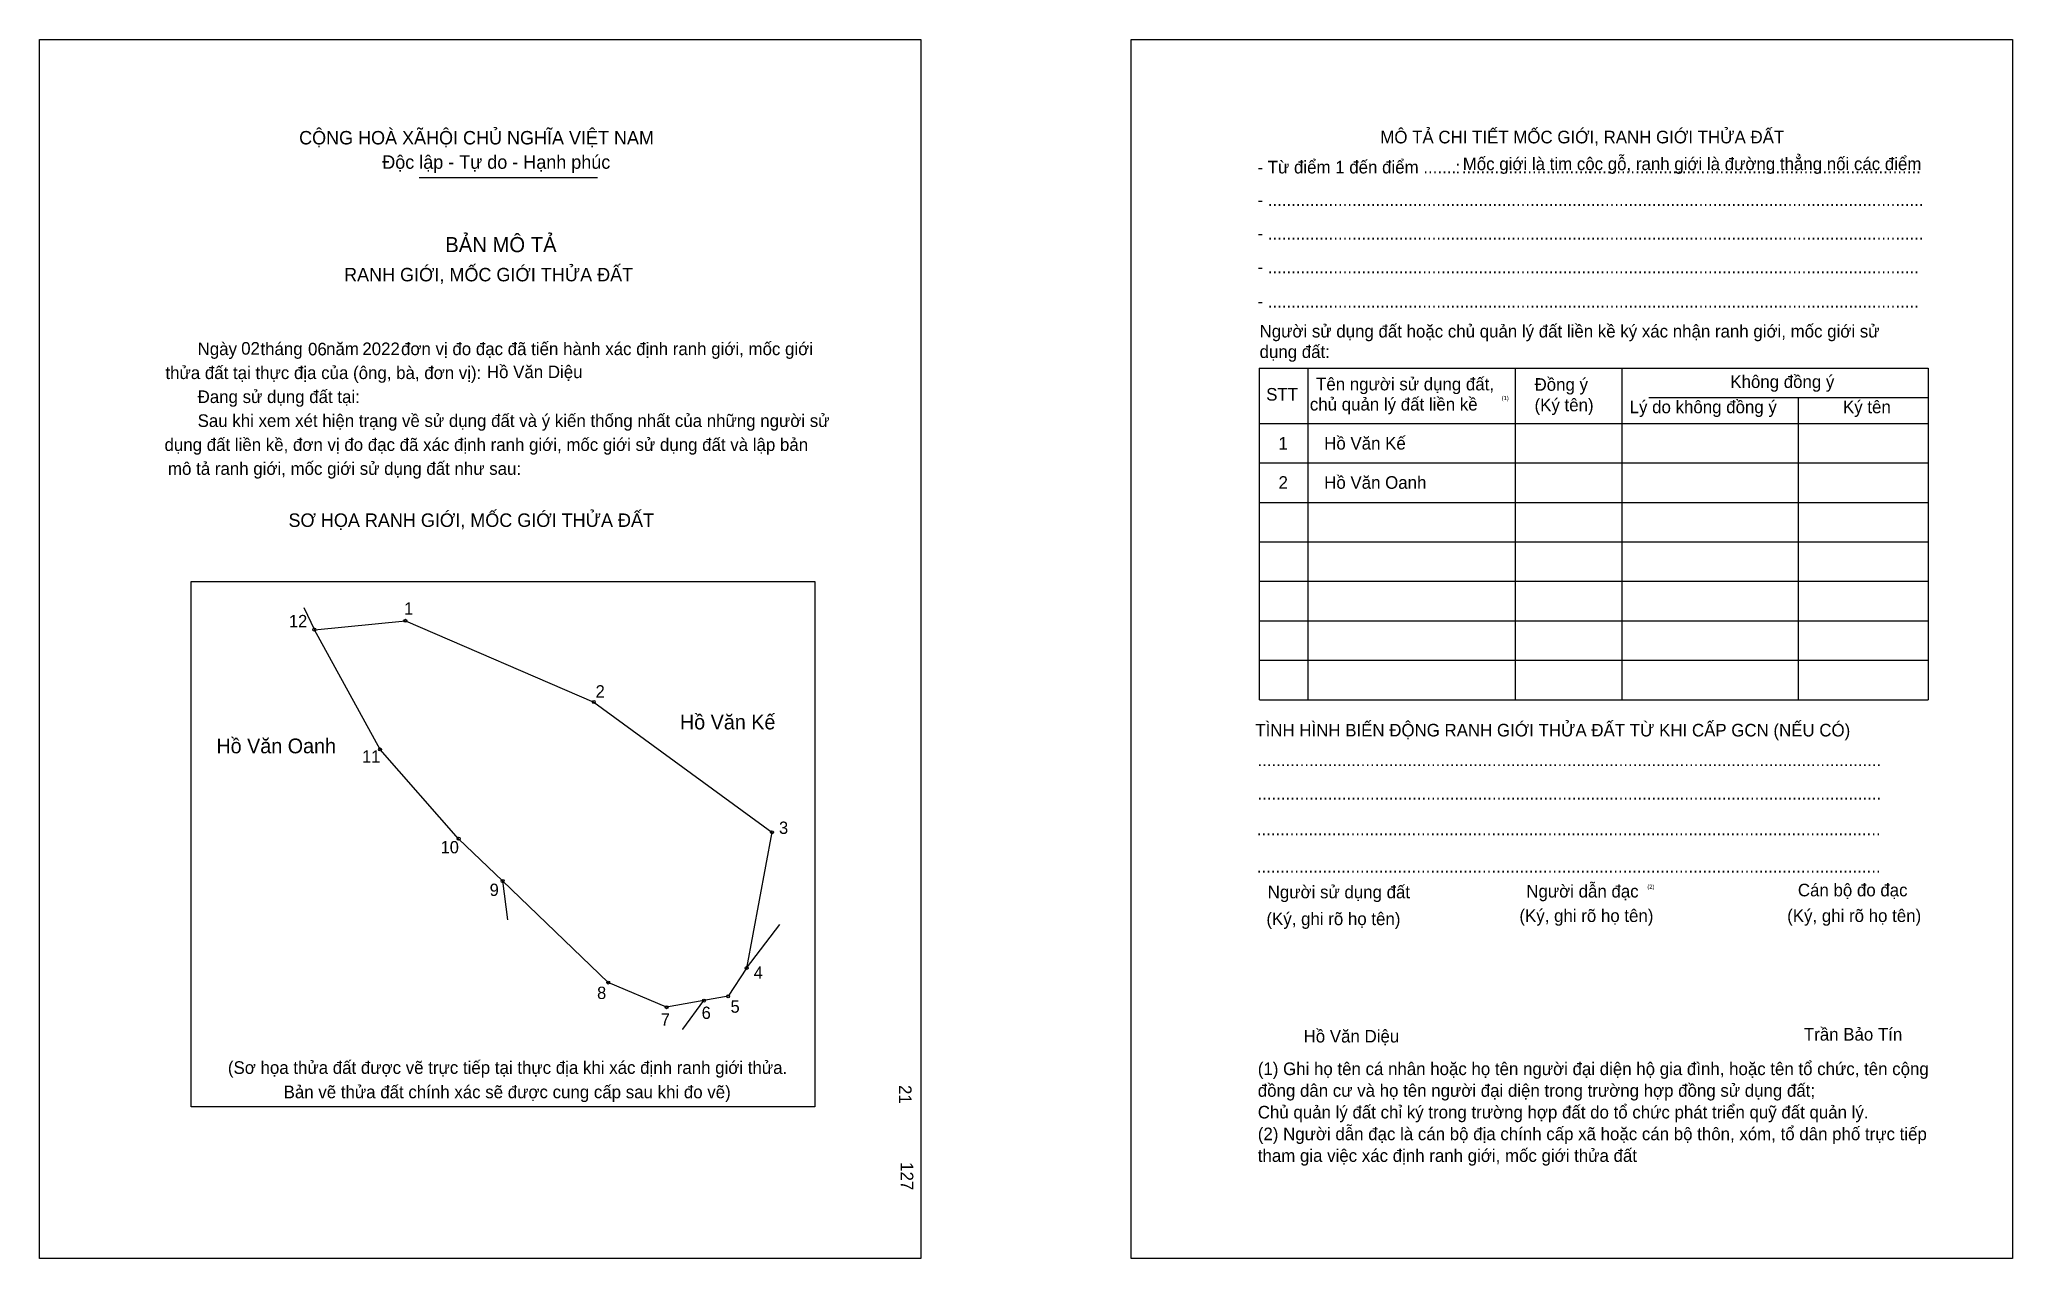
# Model space of a CAD drawing. Extents: x 546725 to 547201, y 1825779 to 1826073.
import ezdxf

# ---------------------------------------------------------------- set-up
doc = ezdxf.new("R2010")
doc.units = 0
for name, color, linetype in [('bmtKhungInTrang1', 7, 'Continuous'), ('bmtKhungInTrang2', 7, 'Continuous'), ('bmtNoiDung', 7, 'Continuous'), ('bmtTemplate', 7, 'Continuous'), ('CanhThua', 7, 'Continuous'), ('MocDinhThua', 7, 'Continuous'), ('RauThua', 7, 'Continuous'), ('SoHieuDinhThua', 7, 'Continuous'), ('TenChuLanCan', 7, 'Continuous')]:
    doc.layers.add(name, color=color, linetype=linetype)

msp = doc.modelspace()

# ---------------------------------------------------------------- linework, layer by layer
at = {"layer": 'bmtKhungInTrang1'}
msp.add_lwpolyline([(546725.46, 1826072.59), (546937.99, 1826072.59), (546937.99, 1825778.65), (546725.46, 1825778.65)], close=True, dxfattribs=at)
at = {"layer": 'bmtKhungInTrang2'}
msp.add_lwpolyline([(546988.67, 1826072.59), (547201.19, 1826072.59), (547201.19, 1825778.65), (546988.67, 1825778.65)], close=True, dxfattribs=at)
at = {"layer": 'bmtTemplate'}
for p, q in [((546817.05, 1826039.28), (546860.02, 1826039.28)), ((547031.3, 1825993.31), (547031.3, 1825913.4)), ((547081.3, 1825993.31), (547081.3, 1825913.4)), ((547107.02, 1825993.41), (547107.02, 1825913.4)), ((547180.85, 1825993.31), (547180.85, 1825913.4)), ((547113.54, 1825986.27), (547180.85, 1825986.27)), ((547019.65, 1825979.99), (547180.85, 1825979.99)), ((547019.65, 1825970.48), (547180.85, 1825970.48)), ((547019.65, 1825960.97), (547180.85, 1825960.97)), ((547019.65, 1825951.45), (547180.85, 1825951.45)), ((547019.65, 1825941.94), (547180.85, 1825941.94)), ((547019.65, 1825932.43), (547180.85, 1825932.43)), ((547019.65, 1825922.91), (547180.85, 1825922.91)), ((547019.65, 1825913.4), (547180.85, 1825913.4))]:
    msp.add_line(p, q, dxfattribs=at)
for points in [[(547019.55, 1825993.31), (547180.85, 1825993.31)], [(547019.55, 1825993.31), (547019.55, 1825913.4)], [(547149.47, 1825986.18), (547149.47, 1825913.4)]]:
    msp.add_lwpolyline(points, dxfattribs=at)
msp.add_lwpolyline([(546762.03, 1825815.26), (546762.03, 1825941.93), (546912.41, 1825941.93), (546912.41, 1825815.26)], close=True, dxfattribs=at)
at = {"layer": 'CanhThua'}
for p, q in [((546791.74, 1825930.28), (546813.7, 1825932.44)), ((546813.7, 1825932.44), (546859.13, 1825912.83)), ((546807.6, 1825901.4), (546791.74, 1825930.28)), ((546859.13, 1825912.83), (546902.08, 1825881.43)), ((546826.53, 1825879.88), (546807.6, 1825901.4)), ((546837.13, 1825869.69), (546826.53, 1825879.88)), ((546902.08, 1825881.43), (546895.97, 1825848.69)), ((546862.61, 1825845.19), (546837.13, 1825869.69)), ((546895.97, 1825848.69), (546891.52, 1825841.87)), ((546876.66, 1825839.23), (546862.61, 1825845.19)), ((546891.52, 1825841.87), (546885.66, 1825840.83)), ((546885.66, 1825840.83), (546876.66, 1825839.23))]:
    msp.add_line(p, q, dxfattribs=at)
at = {"layer": 'MocDinhThua'}
for centre in [(546813.7, 1825932.44), (546791.74, 1825930.28), (546859.13, 1825912.83), (546807.6, 1825901.4), (546826.53, 1825879.88), (546902.08, 1825881.43), (546837.13, 1825869.69), (546895.97, 1825848.69), (546862.61, 1825845.19), (546891.52, 1825841.87), (546876.66, 1825839.23), (546885.66, 1825840.83)]:
    msp.add_circle(centre, 0.356, dxfattribs=at)
at = {"layer": 'RauThua'}
for p, q in [((546789.19, 1825935.61), (546791.74, 1825930.28)), ((546837.13, 1825869.69), (546838.33, 1825860.31)), ((546895.97, 1825848.69), (546903.96, 1825859.16)), ((546880.58, 1825833.99), (546885.66, 1825840.83)), ((546880.52, 1825833.89), (546880.58, 1825833.99))]:
    msp.add_line(p, q, dxfattribs=at)

# ---------------------------------------------------------------- texts
at = {"layer": 'bmtNoiDung'}
for s, height, p in [('02', 3.041, (546774.1, 1825996.59)), ('06', 3.041, (546790.22, 1825996.42)), ('2022', 3.041, (546803.31, 1825996.48)), ('Hồ Văn Diệu', 3.0409, (546833.35, 1825990.93)), ('1', 3.04, (547024.22, 1825973.71)), ('Hồ Văn Kế ', 3.041, (547035.23, 1825973.71)), ('2', 3.04, (547024.22, 1825964.25)), ('Hồ Văn Oanh ', 3.0409, (547035.23, 1825964.25)), ('Hồ Văn Diệu', 3.0409, (547030.26, 1825830.74))]:
    msp.add_text(s, height=height, dxfattribs=at).set_placement(p)
for s, p in [('21', (546932.7, 1825820.49)), ('127', (546933.13, 1825801.88))]:
    msp.add_text(s, height=3.041, rotation=270, dxfattribs=at).set_placement(p)
at = {"layer": 'bmtTemplate'}
for s, height, p in [('CỘNG HOÀ XÃHỘI CHỦ NGHĨA VIỆT NAM', 3.2436, (546788.07, 1826047.28)), ('MÔ TẢ CHI TIẾT MỐC GIỚI, RANH GIỚI THỬA ĐẤT', 3.0397, (547048.76, 1826047.54)), ('Độc lập - Tự do - Hạnh phúc', 3.2436, (546808.12, 1826041.41)), ('- Từ điểm 1 đến điểm .......', 3.0397, (547019.13, 1826040.29)), (':', 3.04, (547066.89, 1826040.29)), ('Mốc giới là tim cộc gỗ, ranh giới là đường thẳng nối các điểm', 3.0397, (547068.64, 1826041.09)), ('..................................................................................................', 3.0397, (547068.39, 1826040.29)), ('- ............................................................................................................................................', 3.0397, (547019.13, 1826032.41)), ('BẢN MÔ TẢ', 3.649, (546823.31, 1826021.31)), ('- ............................................................................................................................................', 3.0397, (547019.13, 1826024.33)), ('RANH GIỚI, MỐC GIỚI THỬA ĐẤT', 3.2436, (546798.91, 1826014.27)), ('- ...........................................................................................................................................', 3.0397, (547019.13, 1826016.24)), ('- ...........................................................................................................................................', 3.0397, (547019.13, 1826007.96)), ('Người sử dụng đất hoặc chủ quản lý đất liền kề ký xác nhận ranh giới, mốc giới sử', 3.0397, (547019.65, 1826000.73)), ('Ngày     tháng     năm         đơn vị đo đạc đã tiến hành xác định ranh giới, mốc giới ', 3.0409, (546763.6, 1825996.48)), ('dụng đất:', 3.04, (547019.65, 1825995.79)), ('thửa đất tại thực địa của (ông, bà, đơn vị):', 3.0409, (546755.84, 1825990.71)), ('Tên người sử dụng đất,', 3.0397, (547033.27, 1825987.98)), ('Đồng ý', 3.04, (547085.95, 1825987.89)), ('Không đồng ý', 3.0397, (547133.15, 1825988.56)), ('Đang sử dụng đất tại:', 3.0409, (546763.6, 1825984.93)), ('STT', 3.04, (547021.24, 1825985.51)), ('chủ quản lý đất liền kề', 3.0397, (547031.77, 1825983.12)), ('(1)', 1.014, (547078.01, 1825985.62)), ('(Ký tên)', 3.04, (547085.95, 1825982.94)), ('Lý do không đồng ý', 3.0397, (547108.88, 1825982.47)), ('Ký tên', 3.04, (547160.32, 1825982.47)), ('Sau khi xem xét hiện trạng về sử dụng đất và ý kiến thống nhất của những người sử ', 3.0409, (546763.6, 1825979.16)), ('dụng đất liền kề, đơn vị đo đạc đã xác định ranh giới, mốc giới sử dụng đất và lập bản', 3.0409, (546755.62, 1825973.38)), ('mô tả ranh giới, mốc giới sử dụng đất như sau:', 3.0409, (546756.45, 1825967.61)), ('SƠ HỌA RANH GIỚI, MỐC GIỚI THỬA ĐẤT', 3.2436, (546785.51, 1825955.06)), ('TÌNH HÌNH BIẾN ĐỘNG RANH GIỚI THỬA ĐẤT TỪ KHI CẤP GCN (NẾU CÓ)', 3.0397, (547018.62, 1825904.53)), ('.....................................................................................................................................', 3.04425, (547019.13, 1825897.37)), ('.....................................................................................................................................', 3.04425, (547019.13, 1825889.29)), ('.....................................................................................................................................', 3.04425, (547018.98, 1825880.73)), ('.....................................................................................................................................', 3.04425, (547018.98, 1825871.69)), ('Người sử dụng đất', 3.0397, (547021.61, 1825865.51)), ('Người dẫn đạc', 3.0397, (547083.96, 1825865.7)), ('(2)', 1.014, (547113.15, 1825867.79)), ('Cán bộ đo đạc', 3.0397, (547149.44, 1825865.98)), ('(Ký, ghi rõ họ tên)', 3.0397, (547021.3, 1825859.04)), ('(Ký, ghi rõ họ tên)', 3.0397, (547082.3, 1825859.8)), ('(Ký, ghi rõ họ tên)', 3.0397, (547146.86, 1825859.8)), ('Trần Bảo Tín', 3.0397, (547150.89, 1825831.19)), ('(Sơ họa thửa đất được vẽ trực tiếp tại thực địa khi xác định ranh giới thửa.', 3.0409, (546770.9, 1825823.17)), ('(1) Ghi họ tên cá nhân hoặc họ tên người đại diện hộ gia đình, hoặc tên tổ chức, tên cộng', 3.0397, (547019.22, 1825822.88)), ('Bản vẽ thửa đất chính xác sẽ được cung cấp sau khi đo vẽ)', 3.0409, (546784.34, 1825817.29)), ('đồng dân cư và họ tên người đại diện trong trường hợp đồng sử dụng đất;', 3.0397, (547019.22, 1825817.65)), ('Chủ quản lý đất chỉ ký trong trường hợp đất do tổ chức phát triển quỹ đất quản lý.', 3.0397, (547019.22, 1825812.42)), ('(2) Người dẫn đạc là cán bộ địa chính cấp xã hoặc cán bộ thôn, xóm, tổ dân phố trực tiếp', 3.0397, (547019.22, 1825807.18)), ('tham gia việc xác định ranh giới, mốc giới thửa đất', 3.0397, (547019.22, 1825801.95))]:
    msp.add_text(s, height=height, dxfattribs=at).set_placement(p)
at = {"layer": 'SoHieuDinhThua'}
for s, height, p in [('1', 2.97, (546813.38, 1825933.89)), ('12', 2.967, (546785.61, 1825930.87)), ('2', 2.97, (546859.56, 1825913.92)), ('11', 2.967, (546803.24, 1825898.21)), ('3', 2.97, (546903.78, 1825881.04)), ('10', 2.967, (546822.18, 1825876.35)), ('9', 2.97, (546834.01, 1825866.07)), ('4', 2.97, (546897.68, 1825846.1)), ('8', 2.97, (546859.91, 1825841.23)), ('7', 2.97, (546875.27, 1825834.79)), ('6', 2.97, (546885.12, 1825836.42)), ('5', 2.97, (546892.09, 1825837.92))]:
    msp.add_text(s, height=height, dxfattribs=at).set_placement(p)
at = {"layer": 'TenChuLanCan'}
for s, height, p in [('Hồ Văn Kế', 3.56, (546879.89, 1825906.23)), ('Hồ Văn Oanh', 3.5604, (546768.12, 1825900.47))]:
    msp.add_text(s, height=height, dxfattribs=at).set_placement(p)

doc.saveas('drawing.dxf')
